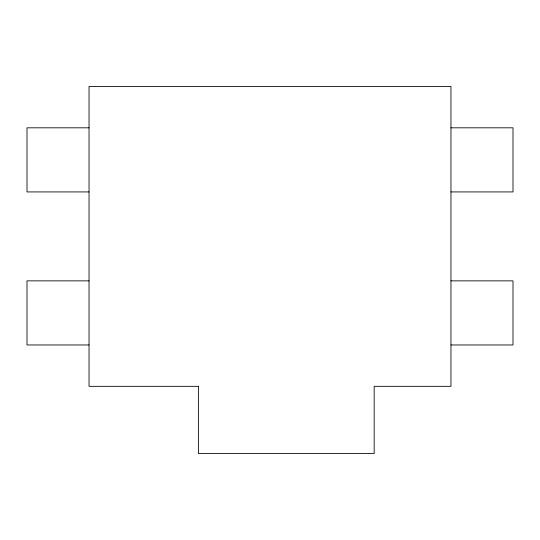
<?xml version="1.0" encoding="UTF-8"?>
<svg xmlns="http://www.w3.org/2000/svg" width="540" height="540" viewBox="0 0 540 540"><rect width="100%" height="100%" fill="white"/><g stroke="black" fill="none" stroke-linecap="round" stroke-linejoin="round"><path stroke-width="0.81" d="M89.039 127.818L27 127.818L27 191.929L89.039 191.929M450.961 127.818L513 127.818L513 191.929L450.961 191.929M89.039 280.861L27 280.861L27 344.966L89.039 344.966M450.961 280.861L513 280.861L513 344.966L450.961 344.966M198.713 386.33L89.039 386.33L89.039 86.461L450.961 86.461L450.961 386.33L374.166 386.33L374.166 453.539L198.376 453.539L198.376 386.33"/></g></svg>
